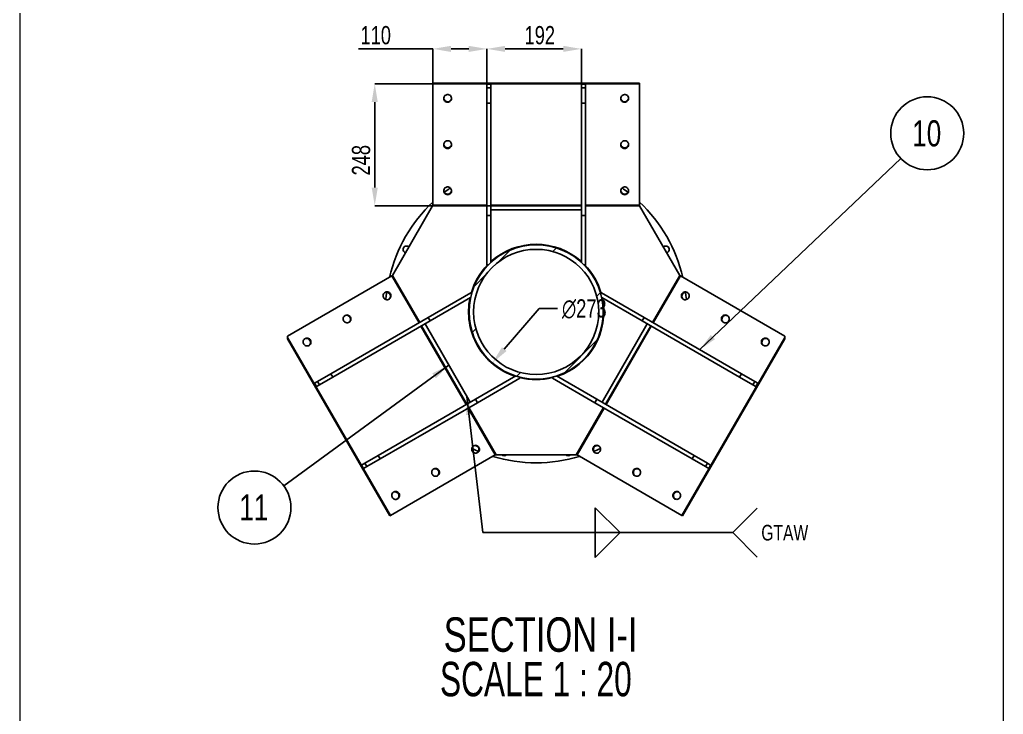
# Model space of a CAD drawing. Header units: millimetres. Extents: x 122 to 2816, y -707 to 556.
# Drawn here: x 1130.5 to 1230.5, y 164.5 to 235 of the extents above; entities that cross this region are included whole.
import ezdxf

# ---------------------------------------------------------------- set-up
doc = ezdxf.new("R2010")
doc.units = ezdxf.units.MM
doc.header["$PDSIZE"] = -1
doc.layers.add('FORMAT', color=7, linetype='Continuous')
doc.styles.add('SLDTEXTSTYLE10', font='TXT', dxfattribs={"width": 0.6875})
doc.styles.add('SLDTEXTSTYLE7', font='TXT', dxfattribs={"width": 0.75})
doc.dimstyles.new('SLDDIMSTYLE0', dxfattribs={"dimtxt": 2.5, "dimasz": 1.852083, "dimexe": 0, "dimexo": 0.625, "dimgap": 0, "dimtad": 1, "dimdec": 0, "dimrnd": 1e-09, "dimtxsty": 'Standard', "dimsah": 1, "dimcen": 2.5, "dimazin": 3, "dimtfac": 1.852083, "dimtdec": 0, "dimtmove": 0, "dimatfit": 3, "dimfrac": 2})
doc.dimstyles.new('SLDDIMSTYLE11', dxfattribs={"dimtxt": 1.852083, "dimasz": 1.852083, "dimexe": 0, "dimexo": 0.625, "dimgap": 0.463021, "dimtad": 1, "dimdec": 0, "dimlfac": 20, "dimrnd": 1e-09, "dimzin": 12, "dimtxsty": 'SLDTEXTSTYLE7', "dimsah": 1, "dimcen": 2.5, "dimazin": 3, "dimtfac": 1, "dimtdec": 0, "dimtmove": 0, "dimatfit": 3, "dimfrac": 2, "dimtzin": 12})
doc.dimstyles.new('SLDDIMSTYLE12', dxfattribs={"dimtxt": 1.852083, "dimasz": 1.852083, "dimexe": 0, "dimexo": 0.625, "dimgap": 0.463021, "dimtad": 1, "dimdec": 0, "dimlfac": 20, "dimrnd": 1e-09, "dimzin": 12, "dimtxsty": 'SLDTEXTSTYLE7', "dimsah": 1, "dimcen": 2.5, "dimazin": 3, "dimtfac": 1, "dimtdec": 0, "dimtmove": 0, "dimatfit": 0, "dimfrac": 2, "dimtzin": 12})
doc.dimstyles.new('SLDDIMSTYLE14', dxfattribs={"dimtxt": 1.852083, "dimasz": 1.852083, "dimexe": 0, "dimexo": 0.625, "dimgap": 0.463021, "dimtad": 1, "dimdec": 0, "dimlfac": 20, "dimrnd": 1e-09, "dimzin": 12, "dimtxsty": 'SLDTEXTSTYLE7', "dimsah": 1, "dimcen": 0, "dimazin": 3, "dimtfac": 1, "dimtdec": 0, "dimtmove": 0, "dimatfit": 3, "dimfrac": 2, "dimtzin": 12})

# ---------------------------------------------------------------- blocks, each defined once
blk = doc.blocks.new('*D1101')
at = {"layer": 'Defpoints', "color": 0}
for p in [(1187.42, 210.51), (1178.52, 200.16)]:
    blk.add_point(p, dxfattribs=at)
at = {"layer": 'FORMAT', "color": 0, "lineweight": -2}
for p, q in [((1183.28, 205.69), (1179.73, 201.56)), ((1185.13, 205.69), (1183.28, 205.69))]:
    blk.add_line(p, q, dxfattribs=at)
at = {"layer": 'FORMAT', "color": 0}
blk.add_solid([(1179.5, 201.76), (1179.96, 201.36), (1178.52, 200.16)], dxfattribs=at)
at = {"layer": 'FORMAT', "color": 0, "insert": (1185.6, 206.62), "char_height": 1.852, "attachment_point": 1, "style": 'SLDTEXTSTYLE7'}
blk.add_mtext('\\A1;∅273', dxfattribs=at)
blk = doc.blocks.new('*D1102')
at = {"layer": 'Defpoints', "color": 0}
for p in [(1172.47, 232.06), (1172.47, 228.51), (1177.97, 226.55)]:
    blk.add_point(p, dxfattribs=at)
at = {"layer": 'FORMAT', "color": 0, "lineweight": -2}
for p, q in [((1172.47, 232.06), (1164.92, 232.06)), ((1172.47, 228.57), (1172.47, 232.06)), ((1176.12, 232.06), (1174.32, 232.06)), ((1177.97, 226.61), (1177.97, 232.06))]:
    blk.add_line(p, q, dxfattribs=at)
at = {"layer": 'FORMAT', "color": 0}
for points in [[(1174.32, 232.37), (1174.32, 231.75), (1172.47, 232.06)], [(1176.12, 232.37), (1176.12, 231.75), (1177.97, 232.06)]]:
    blk.add_solid(points, dxfattribs=at)
at = {"layer": 'FORMAT', "color": 0, "insert": (1166.66, 234.38), "char_height": 1.852, "attachment_point": 2, "style": 'SLDTEXTSTYLE7'}
blk.add_mtext('\\A1;110', dxfattribs=at)
blk = doc.blocks.new('*D1103')
at = {"layer": 'Defpoints', "color": 0}
for p in [(1187.57, 232.06), (1177.97, 226.55), (1187.57, 226.55)]:
    blk.add_point(p, dxfattribs=at)
at = {"layer": 'FORMAT', "color": 0, "lineweight": -2}
for p, q in [((1177.97, 226.61), (1177.97, 232.06)), ((1179.82, 232.06), (1185.72, 232.06)), ((1187.57, 226.61), (1187.57, 232.06))]:
    blk.add_line(p, q, dxfattribs=at)
at = {"layer": 'FORMAT', "color": 0}
for points in [[(1179.82, 232.37), (1179.82, 231.75), (1177.97, 232.06)], [(1185.72, 232.37), (1185.72, 231.75), (1187.57, 232.06)]]:
    blk.add_solid(points, dxfattribs=at)
at = {"layer": 'FORMAT', "color": 0, "insert": (1183.34, 234.38), "char_height": 1.852, "attachment_point": 2, "style": 'SLDTEXTSTYLE7'}
blk.add_mtext('\\A1;192', dxfattribs=at)
blk = doc.blocks.new('*D1104')
at = {"layer": 'Defpoints', "color": 0}
for p in [(1166.56, 228.51), (1172.47, 228.51), (1178.37, 216.12)]:
    blk.add_point(p, dxfattribs=at)
at = {"layer": 'FORMAT', "color": 0, "lineweight": -2}
for p, q in [((1172.41, 228.51), (1166.56, 228.51)), ((1166.56, 217.97), (1166.56, 226.66)), ((1178.31, 216.12), (1166.56, 216.12))]:
    blk.add_line(p, q, dxfattribs=at)
at = {"layer": 'FORMAT', "color": 0}
for points in [[(1166.25, 226.66), (1166.87, 226.66), (1166.56, 228.51)], [(1166.25, 217.97), (1166.87, 217.97), (1166.56, 216.12)]]:
    blk.add_solid(points, dxfattribs=at)
at = {"layer": 'FORMAT', "color": 0, "insert": (1164.24, 220.75), "char_height": 1.852, "attachment_point": 2, "rotation": 90, "style": 'SLDTEXTSTYLE7'}
blk.add_mtext('\\A1;248', dxfattribs=at)
blk = doc.blocks.new('SW_NOTE_0_45')
at = {"layer": 'FORMAT', "color": 0, "char_height": 3.5, "attachment_point": 2}
for s, insert, style in [('SECTION I-I', (12.2, 4.51), 'SLDTEXTSTYLE7'), ('SCALE 1 : 20', (11.72, -0.01), 'SLDTEXTSTYLE10')]:
    blk.add_mtext(s, dxfattribs=dict(at, insert=insert, style=style))
blk = doc.blocks.new('SW_NOTE_0_46')
at = {"layer": 'FORMAT', "color": 0}
blk.add_circle((2.69, 2.56), 3.71, dxfattribs=at)
at = {"layer": 'FORMAT', "color": 0, "insert": (2.64, 3.88), "char_height": 2.646, "attachment_point": 2, "style": 'SLDTEXTSTYLE7'}
blk.add_mtext('10', dxfattribs=at)
blk = doc.blocks.new('SW_NOTE_0_47')
at = {"layer": 'FORMAT', "color": 0}
blk.add_circle((-2.99, -2.19), 3.71, dxfattribs=at)
at = {"layer": 'FORMAT', "color": 0, "insert": (-3.05, -0.86), "char_height": 2.646, "attachment_point": 2, "style": 'SLDTEXTSTYLE7'}
blk.add_mtext('11', dxfattribs=at)
blk = doc.blocks.new('SW_SYMBOL_AWLD_FILL')
at = {"layer": 'FORMAT', "color": 0}
for p, q in [((0, 0), (0, 1250)), ((0, 1250), (1250, 0)), ((1250, 0), (0, 0))]:
    blk.add_line(p, q, dxfattribs=at)
blk = doc.blocks.new('SW_WELDSYMBOL_2')
at = {"layer": 'FORMAT', "color": 0}
for p, q in [((27.88, 2.48), (25.4, 0)), ((25.4, 0), (0, 0)), ((27.88, -2.48), (25.4, 0))]:
    blk.add_line(p, q, dxfattribs=at)
at = {"layer": 'FORMAT', "color": 0, "xscale": 0.0020277832, "yscale": 0.0020277832, "zscale": 0.0020277832}
blk.add_blockref('SW_SYMBOL_AWLD_FILL', (11.42, 0), dxfattribs=at)
at = {"layer": 'FORMAT', "color": 0, "extrusion": (0, 0, -1), "xscale": 0.0020277832, "yscale": 0.0020277832, "zscale": 0.0020277832, "rotation": 180}
blk.add_blockref('SW_SYMBOL_AWLD_FILL', (-11.42, 0), dxfattribs=at)
at = {"layer": 'FORMAT', "color": 0, "insert": (28.31, 0.79), "char_height": 1.587, "attachment_point": 1, "style": 'SLDTEXTSTYLE7'}
blk.add_mtext('GTAW', dxfattribs=at)

msp = doc.modelspace()

# ---------------------------------------------------------------- hatches: boundary and pattern name
at = {"linetype": 'Continuous', "lineweight": 18}
h = msp.add_hatch(dxfattribs=at)
h.set_pattern_fill('ANSI32', style=0)
h.set_pattern_definition([(45, (1015.465, 87.149), (-6.7352, 6.7352), []), (45, (1019.955, 87.149), (-6.7352, 6.7352), [])])
edge = h.paths.add_edge_path(flags=0)
edge.add_arc((1182.971439, 205.333412), 6.825, 0, 360)
edge = h.paths.add_edge_path(flags=0)
edge.add_arc((1182.971439, 205.333412), 6.3615, 0, 360)

# ---------------------------------------------------------------- linework, layer by layer
at = {"color": 7, "linetype": 'Continuous', "lineweight": 18}
for p, q in [((1130.464597, 374.149019), (1130.464597, 97.149019)), ((1230.464597, 369.148019), (1230.464597, 97.149019))]:
    msp.add_line(p, q, dxfattribs=at)
at = {"color": 7, "linetype": 'Continuous', "lineweight": 25}
for p, q in [((1172.471439, 228.572779), (1193.471439, 228.572779)), ((1172.471439, 228.572779), (1172.471439, 228.511584)), ((1172.471439, 228.511584), (1193.471439, 228.511584)), ((1172.471439, 216.19675), (1172.471439, 228.511584)), ((1178.371439, 228.473112), (1177.971439, 228.473112)), ((1177.971439, 228.473112), (1177.971439, 228.105928)), ((1178.371439, 228.105928), (1177.971439, 228.105928)), ((1177.971439, 228.105928), (1177.971439, 226.551109)), ((1178.371439, 228.473112), (1178.371439, 228.105928)), ((1178.371439, 228.105928), (1178.371439, 226.551109)), ((1187.971439, 228.473112), (1187.571439, 228.473112)), ((1187.571439, 228.473112), (1187.571439, 228.105928)), ((1187.971439, 228.105928), (1187.571439, 228.105928)), ((1187.571439, 228.105928), (1187.571439, 226.551109)), ((1187.971439, 228.473112), (1187.971439, 228.105928)), ((1187.971439, 228.105928), (1187.971439, 226.551109)), ((1193.471439, 228.572779), (1193.471439, 228.511584)), ((1193.471439, 216.19675), (1193.471439, 228.511584)), ((1178.371439, 226.551109), (1177.971439, 226.551109)), ((1177.971439, 226.551109), (1177.971439, 215.120257)), ((1178.371439, 226.551109), (1178.371439, 215.120257)), ((1187.971439, 226.551109), (1187.571439, 226.551109)), ((1187.571439, 226.551109), (1187.571439, 215.120257)), ((1187.971439, 226.551109), (1187.971439, 215.120257)), ((1172.449226, 216.120257), (1168.368651, 209.052493)), ((1178.371439, 216.120257), (1187.571439, 216.120257)), ((1197.574226, 209.052493), (1193.493651, 216.120257)), ((1178.371439, 215.120257), (1177.971439, 215.120257)), ((1177.971439, 215.120257), (1177.971439, 210.120257)), ((1178.371439, 215.720257), (1187.571439, 215.720257)), ((1178.371439, 215.120257), (1178.371439, 210.375299)), ((1187.971439, 215.120257), (1187.571439, 215.120257)), ((1187.571439, 215.120257), (1187.571439, 210.375299)), ((1187.971439, 215.120257), (1187.971439, 210.120257)), ((1184.197666, 212.054051), (1184.207334, 212.096413)), ((1184.197666, 212.054051), (1184.782622, 211.920539)), ((1179.362188, 211.184817), (1179.385734, 211.144035)), ((1179.732144, 211.344035), (1179.385734, 211.144035)), ((1179.708599, 211.384817), (1179.732144, 211.344035)), ((1184.782622, 211.920539), (1184.792291, 211.962901)), ((1186.234279, 211.384817), (1186.210734, 211.344035)), ((1186.557144, 211.144035), (1186.210734, 211.344035)), ((1186.580689, 211.184817), (1186.557144, 211.144035)), ((1178.106591, 210.120257), (1177.971439, 210.120257)), ((1178.481571, 210.482365), (1178.45448, 210.516337)), ((1178.481571, 210.482365), (1178.95067, 210.856459)), ((1178.95067, 210.856459), (1178.923579, 210.890431)), ((1187.971439, 210.120257), (1187.836286, 210.120257)), ((1168.313512, 208.99501), (1157.706439, 202.871013)), ((1188.990386, 208.564959), (1189.029534, 208.583812)), ((1188.990386, 208.564959), (1189.250716, 208.024378)), ((1189.250716, 208.024378), (1189.289865, 208.043231)), ((1197.629365, 208.99501), (1208.236439, 202.871013)), ((1171.995783, 204.770117), (1176.32591, 207.270117)), ((1176.32591, 207.270117), (1176.393486, 207.153072)), ((1189.549392, 207.153072), (1189.616968, 207.270117)), ((1193.947095, 204.770117), (1189.616968, 207.270117)), ((1172.195783, 204.423707), (1176.305036, 206.796185)), ((1193.747095, 204.423707), (1189.637841, 206.796185)), ((1176.099348, 205.533412), (1176.146439, 205.533412)), ((1176.099348, 205.133412), (1176.146439, 205.133412)), ((1176.146439, 205.633412), (1176.102987, 205.633412)), ((1176.146439, 205.033412), (1176.102987, 205.033412)), ((1176.146439, 205.533412), (1176.146439, 205.633412)), ((1176.146439, 205.533412), (1176.146439, 205.133412)), ((1176.146439, 205.033412), (1176.146439, 205.133412)), ((1189.796439, 205.133412), (1189.796439, 205.533412)), ((1189.843529, 205.533412), (1189.796439, 205.533412)), ((1189.843529, 205.133412), (1189.796439, 205.133412)), ((1162.096374, 199.054691), (1171.995783, 204.770117)), ((1162.296374, 198.708281), (1172.195783, 204.423707)), ((1176.276167, 196.156273), (1171.676167, 204.123707)), ((1171.995783, 204.770117), (1172.195783, 204.423707)), ((1194.26671, 204.123707), (1189.66671, 196.156273)), ((1193.747095, 204.423707), (1193.947095, 204.770117)), ((1203.646503, 198.708281), (1193.747095, 204.423707)), ((1203.846503, 199.054691), (1193.947095, 204.770117)), ((1175.929757, 195.956273), (1171.329757, 203.923707)), ((1194.61312, 203.923707), (1190.01312, 195.956273)), ((1157.706439, 202.737331), (1157.706439, 202.871013)), ((1168.148553, 184.651059), (1157.706439, 202.737331)), ((1157.706439, 202.614942), (1157.706439, 202.737331)), ((1168.095557, 184.620462), (1157.706439, 202.614942)), ((1189.250716, 202.642446), (1188.990386, 202.101865)), ((1188.990386, 202.101865), (1189.029534, 202.083012)), ((1189.250716, 202.642446), (1189.289865, 202.623593)), ((1208.236439, 202.737331), (1197.794325, 184.651059)), ((1208.236439, 202.614942), (1197.847321, 184.620462)), ((1208.236439, 202.871013), (1208.236439, 202.737331)), ((1208.236439, 202.737331), (1208.236439, 202.614942)), ((1178.481571, 200.184459), (1178.45448, 200.150487)), ((1178.95067, 199.810365), (1178.481571, 200.184459)), ((1160.749862, 198.277281), (1162.096374, 199.054691)), ((1162.096374, 199.054691), (1162.296374, 198.708281)), ((1178.95067, 199.810365), (1178.923579, 199.776394)), ((1179.362188, 199.482007), (1179.385734, 199.522789)), ((1179.385734, 199.522789), (1179.732144, 199.322789)), ((1179.708599, 199.282007), (1179.732144, 199.322789)), ((1186.210734, 199.322789), (1186.557144, 199.522789)), ((1186.234279, 199.282007), (1186.210734, 199.322789)), ((1186.580689, 199.482007), (1186.557144, 199.522789)), ((1203.646503, 198.708281), (1203.846503, 199.054691)), ((1205.193016, 198.277281), (1203.846503, 199.054691)), ((1160.431871, 198.093689), (1160.749862, 198.277281)), ((1160.431871, 198.093689), (1160.631871, 197.747279)), ((1160.749862, 198.277281), (1160.949862, 197.930871)), ((1160.949862, 197.930871), (1162.296374, 198.708281)), ((1176.795783, 196.456273), (1180.905036, 198.828752)), ((1176.995783, 196.109863), (1181.32591, 198.609863)), ((1181.258333, 198.726908), (1181.32591, 198.609863)), ((1184.682543, 198.723443), (1184.197666, 198.612773)), ((1184.197666, 198.612773), (1184.207334, 198.570411)), ((1184.616968, 198.609863), (1184.684544, 198.726908)), ((1188.947095, 196.109863), (1184.616968, 198.609863)), ((1189.147095, 196.456273), (1185.037841, 198.828752)), ((1204.993016, 197.930871), (1203.646503, 198.708281)), ((1204.993016, 197.930871), (1205.193016, 198.277281)), ((1205.511006, 198.093689), (1205.193016, 198.277281)), ((1205.311006, 197.747279), (1205.511006, 198.093689)), ((1160.631871, 197.747279), (1160.949862, 197.930871)), ((1205.311006, 197.747279), (1204.993016, 197.930871)), ((1166.896374, 190.740847), (1176.795783, 196.456273)), ((1167.096374, 190.394437), (1176.995783, 196.109863)), ((1176.795783, 196.456273), (1176.995783, 196.109863)), ((1188.947095, 196.109863), (1189.147095, 196.456273)), ((1198.846503, 190.394437), (1188.947095, 196.109863)), ((1199.046503, 190.740847), (1189.147095, 196.456273)), ((1165.549862, 189.963438), (1166.896374, 190.740847)), ((1165.749862, 189.617027), (1167.096374, 190.394437)), ((1166.896374, 190.740847), (1167.096374, 190.394437)), ((1178.813512, 190.808477), (1168.148553, 184.651059)), ((1178.890863, 190.827487), (1187.052014, 190.827487)), ((1187.129365, 190.808477), (1197.794325, 184.651059)), ((1198.846503, 190.394437), (1199.046503, 190.740847)), ((1200.193016, 189.617027), (1198.846503, 190.394437)), ((1200.393016, 189.963438), (1199.046503, 190.740847)), ((1165.231871, 189.779846), (1165.549862, 189.963438)), ((1165.231871, 189.779846), (1165.431871, 189.433435)), ((1165.431871, 189.433435), (1165.749862, 189.617027)), ((1165.549862, 189.963438), (1165.749862, 189.617027)), ((1200.193016, 189.617027), (1200.393016, 189.963438)), ((1200.511006, 189.433435), (1200.193016, 189.617027)), ((1200.711006, 189.779846), (1200.393016, 189.963438)), ((1200.511006, 189.433435), (1200.711006, 189.779846)), ((1168.095557, 184.620462), (1168.148553, 184.651059)), ((1197.847321, 184.620462), (1197.794325, 184.651059))]:
    msp.add_line(p, q, dxfattribs=at)
at = {"color": 8, "linetype": 'Continuous', "lineweight": 25}
for p, q in [((1177.971439, 216.120257), (1172.449226, 216.120257)), ((1172.471439, 216.19675), (1177.971439, 216.19675)), ((1178.371439, 216.19675), (1187.571439, 216.19675)), ((1187.971439, 216.19675), (1193.471439, 216.19675)), ((1193.493651, 216.120257), (1187.971439, 216.120257)), ((1168.368651, 209.052493), (1171.129757, 204.270117)), ((1194.81312, 204.270117), (1197.574226, 209.052493)), ((1171.063512, 204.23187), (1168.313512, 208.99501)), ((1197.629365, 208.99501), (1194.879365, 204.23187)), ((1175.863512, 195.918026), (1171.263512, 203.88546)), ((1194.679365, 203.88546), (1190.079365, 195.918026)), ((1178.813512, 190.808477), (1176.063512, 195.571616)), ((1176.129757, 195.609863), (1178.890863, 190.827487)), ((1187.052014, 190.827487), (1189.81312, 195.609863)), ((1189.879365, 195.571616), (1187.129365, 190.808477))]:
    msp.add_line(p, q, dxfattribs=at)
at = {"color": 7, "linetype": 'Continuous', "lineweight": 25, "flags": 128}
for points in [[(1173.773212, 227.37258), (1173.70316, 227.322442), (1173.645652, 227.258594), (1173.603377, 227.184022), (1173.578313, 227.102212), (1173.571631, 227.016991), (1173.583643, 226.932342), (1173.613788, 226.852224), (1173.660657, 226.780383), (1173.722057, 226.720179), (1173.795118, 226.674426), (1173.876424, 226.645264), (1173.962173, 226.634057), (1174.048354, 226.641327), (1174.130939, 226.666736), (1174.206067, 226.709096), (1174.270223, 226.766425), (1174.320408, 226.836043), (1174.354276, 226.914695), (1174.370243, 226.998703), (1174.367562, 227.084139), (1174.346359, 227.167008), (1174.307625, 227.243436), (1174.253172, 227.309847), (1174.185545, 227.363138), (1174.107906, 227.400817), (1174.023886, 227.42112), (1173.937414, 227.423101), (1173.852533, 227.406664), (1173.773212, 227.37258)], [(1191.773212, 227.37258), (1191.70316, 227.322442), (1191.645652, 227.258594), (1191.603377, 227.184022), (1191.578313, 227.102212), (1191.571631, 227.016991), (1191.583643, 226.932342), (1191.613788, 226.852224), (1191.660657, 226.780383), (1191.722057, 226.720179), (1191.795118, 226.674426), (1191.876424, 226.645264), (1191.962173, 226.634057), (1192.048354, 226.641327), (1192.130939, 226.666736), (1192.206067, 226.709096), (1192.270223, 226.766425), (1192.320408, 226.836043), (1192.354276, 226.914695), (1192.370243, 226.998703), (1192.367562, 227.084139), (1192.346359, 227.167008), (1192.307625, 227.243436), (1192.253172, 227.309847), (1192.185545, 227.363138), (1192.107906, 227.400817), (1192.023886, 227.42112), (1191.937414, 227.423101), (1191.852533, 227.406664), (1191.773212, 227.37258)], [(1173.773212, 222.678495), (1173.70316, 222.628357), (1173.645652, 222.564509), (1173.603377, 222.489937), (1173.578313, 222.408127), (1173.571631, 222.322906), (1173.583643, 222.238257), (1173.613788, 222.158139), (1173.660657, 222.086299), (1173.722057, 222.026094), (1173.795118, 221.980342), (1173.876424, 221.951179), (1173.962173, 221.939972), (1174.048354, 221.947242), (1174.130939, 221.972652), (1174.206067, 222.015011), (1174.270223, 222.07234), (1174.320408, 222.141959), (1174.354276, 222.220611), (1174.370243, 222.304619), (1174.367562, 222.390054), (1174.346359, 222.472924), (1174.307625, 222.549351), (1174.253172, 222.615762), (1174.185545, 222.669053), (1174.107906, 222.706732), (1174.023886, 222.727036), (1173.937414, 222.729016), (1173.852533, 222.712579), (1173.773212, 222.678495)], [(1191.773212, 222.678495), (1191.70316, 222.628357), (1191.645652, 222.564509), (1191.603377, 222.489937), (1191.578313, 222.408127), (1191.571631, 222.322906), (1191.583643, 222.238257), (1191.613788, 222.158139), (1191.660657, 222.086299), (1191.722057, 222.026094), (1191.795118, 221.980342), (1191.876424, 221.951179), (1191.962173, 221.939972), (1192.048354, 221.947242), (1192.130939, 221.972652), (1192.206067, 222.015011), (1192.270223, 222.07234), (1192.320408, 222.141959), (1192.354276, 222.220611), (1192.370243, 222.304619), (1192.367562, 222.390054), (1192.346359, 222.472924), (1192.307625, 222.549351), (1192.253172, 222.615762), (1192.185545, 222.669053), (1192.107906, 222.706732), (1192.023886, 222.727036), (1191.937414, 222.729016), (1191.852533, 222.712579), (1191.773212, 222.678495)], [(1173.773212, 217.984411), (1173.70316, 217.934272), (1173.645652, 217.870424), (1173.603377, 217.795852), (1173.578313, 217.714043), (1173.571631, 217.628821), (1173.583643, 217.544172), (1173.613788, 217.464054), (1173.660657, 217.392214), (1173.722057, 217.33201), (1173.795118, 217.286257), (1173.876424, 217.257095), (1173.962173, 217.245887), (1174.048354, 217.253158), (1174.130939, 217.278567), (1174.206067, 217.320926), (1174.270223, 217.378256), (1174.320408, 217.447874), (1174.354276, 217.526526), (1174.370243, 217.610534), (1174.367562, 217.69597), (1174.346359, 217.778839), (1174.307625, 217.855266), (1174.253172, 217.921678), (1174.185545, 217.974969), (1174.107906, 218.012647), (1174.023886, 218.032951), (1173.937414, 218.034931), (1173.852533, 218.018495), (1173.773212, 217.984411)], [(1191.773212, 217.984411), (1191.70316, 217.934272), (1191.645652, 217.870424), (1191.603377, 217.795852), (1191.578313, 217.714043), (1191.571631, 217.628821), (1191.583643, 217.544172), (1191.613788, 217.464054), (1191.660657, 217.392214), (1191.722057, 217.33201), (1191.795118, 217.286257), (1191.876424, 217.257095), (1191.962173, 217.245887), (1192.048354, 217.253158), (1192.130939, 217.278567), (1192.206067, 217.320926), (1192.270223, 217.378256), (1192.320408, 217.447874), (1192.354276, 217.526526), (1192.370243, 217.610534), (1192.367562, 217.69597), (1192.346359, 217.778839), (1192.307625, 217.855266), (1192.253172, 217.921678), (1192.185545, 217.974969), (1192.107906, 218.012647), (1192.023886, 218.032951), (1191.937414, 218.034931), (1191.852533, 218.018495), (1191.773212, 217.984411)], [(1167.614466, 206.630472), (1167.692913, 206.594874), (1167.776961, 206.576995), (1167.86268, 206.57767), (1167.946061, 206.596869), (1168.023206, 206.633693), (1168.090508, 206.68642), (1168.144819, 206.752585), (1168.183601, 206.829095), (1168.205039, 206.912371), (1168.208132, 206.998521), (1168.192734, 207.083514), (1168.159566, 207.163379), (1168.110178, 207.234379), (1168.046881, 207.293195), (1167.972633, 207.337077), (1167.890906, 207.363974), (1167.805522, 207.372627), (1167.720474, 207.362631), (1167.639737, 207.334455), (1167.567088, 207.289415), (1167.505923, 207.229618), (1167.459102, 207.15786), (1167.428814, 207.077496), (1167.416477, 206.992284), (1167.422665, 206.906208), (1167.447092, 206.823293), (1167.488613, 206.747416), (1167.545288, 206.682124), (1167.614466, 206.630472)], [(1167.698302, 206.593143), (1167.739702, 207.021557), (1167.778555, 207.341375)], [(1198.526638, 206.973811), (1198.518243, 207.059547), (1198.491703, 207.141274), (1198.448259, 207.215171), (1198.389942, 207.277782), (1198.319479, 207.32618), (1198.240165, 207.358101), (1198.155708, 207.372054), (1198.070058, 207.367385), (1197.98722, 207.344313), (1197.911066, 207.303916), (1197.845158, 207.248085), (1197.792578, 207.179428), (1197.755783, 207.101157), (1197.736496, 207.016932), (1197.735616, 206.93069), (1197.753187, 206.846464), (1197.788385, 206.768193), (1197.839566, 206.699537), (1197.904336, 206.643705), (1197.979666, 206.603309), (1198.062034, 206.580237), (1198.147589, 206.575568), (1198.23233, 206.58952), (1198.312295, 206.621441), (1198.383744, 206.669839), (1198.443338, 206.73245), (1198.488289, 206.806347), (1198.516495, 206.888074), (1198.526638, 206.973811)], [(1198.164322, 207.341375), (1198.203175, 207.021557), (1198.244575, 206.593143)], [(1163.549269, 204.28343), (1163.627716, 204.247832), (1163.711764, 204.229953), (1163.797483, 204.230628), (1163.880864, 204.249826), (1163.958009, 204.28665), (1164.025311, 204.339377), (1164.079623, 204.405543), (1164.118404, 204.482053), (1164.139842, 204.565329), (1164.142935, 204.651478), (1164.127537, 204.736472), (1164.094369, 204.816336), (1164.044982, 204.887336), (1163.981684, 204.946153), (1163.907436, 204.990035), (1163.825709, 205.016931), (1163.740326, 205.025584), (1163.655277, 205.015589), (1163.57454, 204.987412), (1163.501891, 204.942373), (1163.440726, 204.882576), (1163.393905, 204.810818), (1163.363618, 204.730454), (1163.35128, 204.645241), (1163.357469, 204.559165), (1163.381895, 204.47625), (1163.423416, 204.400373), (1163.480091, 204.335082), (1163.549269, 204.28343)], [(1202.591835, 204.626768), (1202.58344, 204.712505), (1202.5569, 204.794232), (1202.513456, 204.868129), (1202.455139, 204.93074), (1202.384676, 204.979138), (1202.305362, 205.011059), (1202.220905, 205.025011), (1202.135255, 205.020342), (1202.052416, 204.99727), (1201.976263, 204.956874), (1201.910355, 204.901042), (1201.857774, 204.832386), (1201.82098, 204.754115), (1201.801692, 204.669889), (1201.800813, 204.583647), (1201.818384, 204.499422), (1201.853582, 204.421151), (1201.904763, 204.352494), (1201.969532, 204.296663), (1202.044862, 204.256266), (1202.127231, 204.233194), (1202.212785, 204.228525), (1202.297527, 204.242478), (1202.377491, 204.274399), (1202.448941, 204.322797), (1202.508535, 204.385408), (1202.553485, 204.459305), (1202.581692, 204.541032), (1202.591835, 204.626768)], [(1159.484072, 201.936388), (1159.56252, 201.90079), (1159.646568, 201.88291), (1159.732286, 201.883586), (1159.815668, 201.902784), (1159.892813, 201.939608), (1159.960115, 201.992335), (1160.014426, 202.0585), (1160.053207, 202.13501), (1160.074646, 202.218287), (1160.077738, 202.304436), (1160.062341, 202.38943), (1160.029172, 202.469294), (1159.979785, 202.540294), (1159.916487, 202.59911), (1159.842239, 202.642993), (1159.760513, 202.669889), (1159.675129, 202.678542), (1159.59008, 202.668546), (1159.509344, 202.64037), (1159.436694, 202.59533), (1159.375529, 202.535534), (1159.328708, 202.463775), (1159.298421, 202.383411), (1159.286083, 202.298199), (1159.292272, 202.212123), (1159.316698, 202.129208), (1159.358219, 202.053331), (1159.414894, 201.98804), (1159.484072, 201.936388)], [(1206.657031, 202.279726), (1206.648636, 202.365462), (1206.622096, 202.447189), (1206.578652, 202.521086), (1206.520335, 202.583697), (1206.449872, 202.632095), (1206.370558, 202.664017), (1206.286102, 202.677969), (1206.200452, 202.6733), (1206.117613, 202.650228), (1206.041459, 202.609831), (1205.975551, 202.554), (1205.922971, 202.485343), (1205.886177, 202.407072), (1205.866889, 202.322847), (1205.86601, 202.236605), (1205.88358, 202.152379), (1205.918779, 202.074109), (1205.969959, 202.005452), (1206.034729, 201.94962), (1206.110059, 201.909224), (1206.192427, 201.886152), (1206.277982, 201.881483), (1206.362723, 201.895435), (1206.442688, 201.927356), (1206.514138, 201.975754), (1206.573731, 202.038365), (1206.618682, 202.112262), (1206.646888, 202.19399), (1206.657031, 202.279726)], [(1176.614466, 191.042015), (1176.692913, 191.006417), (1176.776961, 190.988538), (1176.86268, 190.989213), (1176.946061, 191.008412), (1177.023206, 191.045235), (1177.090508, 191.097963), (1177.144819, 191.164128), (1177.183601, 191.240638), (1177.205039, 191.323914), (1177.208132, 191.410063), (1177.192734, 191.495057), (1177.159566, 191.574921), (1177.110178, 191.645922), (1177.046881, 191.704738), (1176.972633, 191.74862), (1176.890906, 191.775517), (1176.805522, 191.784169), (1176.720474, 191.774174), (1176.639737, 191.745998), (1176.567088, 191.700958), (1176.505923, 191.641161), (1176.459102, 191.569403), (1176.428814, 191.489039), (1176.416477, 191.403826), (1176.422665, 191.31775), (1176.447092, 191.234835), (1176.488613, 191.158958), (1176.545288, 191.093667), (1176.614466, 191.042015)], [(1177.113943, 191.172008), (1176.659052, 191.368835), (1176.425829, 191.476622)], [(1189.526638, 191.385353), (1189.518243, 191.47109), (1189.491703, 191.552817), (1189.448259, 191.626714), (1189.389942, 191.689325), (1189.319479, 191.737723), (1189.240165, 191.769644), (1189.155708, 191.783597), (1189.070058, 191.778928), (1188.98722, 191.755855), (1188.911066, 191.715459), (1188.845158, 191.659627), (1188.792578, 191.590971), (1188.755783, 191.5127), (1188.736496, 191.428474), (1188.735616, 191.342233), (1188.753187, 191.258007), (1188.788385, 191.179736), (1188.839566, 191.11108), (1188.904336, 191.055248), (1188.979666, 191.014851), (1189.062034, 190.991779), (1189.147589, 190.98711), (1189.23233, 191.001063), (1189.312295, 191.032984), (1189.383744, 191.081382), (1189.443338, 191.143993), (1189.488289, 191.21789), (1189.516495, 191.299617), (1189.526638, 191.385353)], [(1189.517048, 191.476622), (1189.283825, 191.368835), (1188.828934, 191.172008)], [(1172.549269, 188.694973), (1172.627716, 188.659375), (1172.711764, 188.641495), (1172.797483, 188.642171), (1172.880864, 188.661369), (1172.958009, 188.698193), (1173.025311, 188.75092), (1173.079623, 188.817086), (1173.118404, 188.893595), (1173.139842, 188.976872), (1173.142935, 189.063021), (1173.127537, 189.148015), (1173.094369, 189.227879), (1173.044982, 189.298879), (1172.981684, 189.357696), (1172.907436, 189.401578), (1172.825709, 189.428474), (1172.740326, 189.437127), (1172.655277, 189.427131), (1172.57454, 189.398955), (1172.501891, 189.353916), (1172.440726, 189.294119), (1172.393905, 189.22236), (1172.363618, 189.141996), (1172.35128, 189.056784), (1172.357469, 188.970708), (1172.381895, 188.887793), (1172.423416, 188.811916), (1172.480091, 188.746625), (1172.549269, 188.694973)], [(1193.591835, 189.038311), (1193.58344, 189.124047), (1193.5569, 189.205775), (1193.513456, 189.279671), (1193.455139, 189.342283), (1193.384676, 189.39068), (1193.305362, 189.422602), (1193.220905, 189.436554), (1193.135255, 189.431885), (1193.052416, 189.408813), (1192.976263, 189.368417), (1192.910355, 189.312585), (1192.857774, 189.243928), (1192.82098, 189.165657), (1192.801692, 189.081432), (1192.800813, 188.99519), (1192.818384, 188.910965), (1192.853582, 188.832694), (1192.904763, 188.764037), (1192.969532, 188.708205), (1193.044862, 188.667809), (1193.127231, 188.644737), (1193.212785, 188.640068), (1193.297527, 188.65402), (1193.377491, 188.685942), (1193.448941, 188.734339), (1193.508535, 188.796951), (1193.553485, 188.870847), (1193.581692, 188.952575), (1193.591835, 189.038311)], [(1168.484072, 186.34793), (1168.56252, 186.312332), (1168.646568, 186.294453), (1168.732286, 186.295128), (1168.815668, 186.314327), (1168.892813, 186.35115), (1168.960115, 186.403878), (1169.014426, 186.470043), (1169.053207, 186.546553), (1169.074646, 186.629829), (1169.077738, 186.715979), (1169.062341, 186.800972), (1169.029172, 186.880837), (1168.979785, 186.951837), (1168.916487, 187.010653), (1168.842239, 187.054535), (1168.760513, 187.081432), (1168.675129, 187.090084), (1168.59008, 187.080089), (1168.509344, 187.051913), (1168.436694, 187.006873), (1168.375529, 186.947076), (1168.328708, 186.875318), (1168.298421, 186.794954), (1168.286083, 186.709742), (1168.292272, 186.623665), (1168.316698, 186.54075), (1168.358219, 186.464873), (1168.414894, 186.399582), (1168.484072, 186.34793)], [(1197.657031, 186.691269), (1197.648636, 186.777005), (1197.622096, 186.858732), (1197.578652, 186.932629), (1197.520335, 186.99524), (1197.449872, 187.043638), (1197.370558, 187.075559), (1197.286102, 187.089512), (1197.200452, 187.084843), (1197.117613, 187.061771), (1197.041459, 187.021374), (1196.975551, 186.965542), (1196.922971, 186.896886), (1196.886177, 186.818615), (1196.866889, 186.73439), (1196.86601, 186.648148), (1196.88358, 186.563922), (1196.918779, 186.485651), (1196.969959, 186.416995), (1197.034729, 186.361163), (1197.110059, 186.320767), (1197.192427, 186.297695), (1197.277982, 186.293025), (1197.362723, 186.306978), (1197.442688, 186.338899), (1197.514138, 186.387297), (1197.573731, 186.449908), (1197.618682, 186.523805), (1197.646888, 186.605532), (1197.657031, 186.691269)]]:
    msp.add_lwpolyline(points, dxfattribs=at)
at = {"color": 7, "linetype": 'Continuous', "lineweight": 25}
for radius in [6.825, 6.3615]:
    msp.add_circle((1182.971439, 205.333412), radius, dxfattribs=at)
for centre, radius, start, end in [((1173.971439, 227.094425), 0.400297, 184.9565904, 355.04340933), ((1191.971439, 227.094425), 0.400297, 184.95659208, 355.04340792), ((1173.971439, 222.40034), 0.400297, 184.9565904, 355.04340933), ((1191.971439, 222.40034), 0.400297, 184.95659349, 355.04340624), ((1173.971439, 217.706255), 0.400297, 184.95659124, 355.04340862), ((1182.971439, 205.333412), 15.325, 124.71509357, 127.5288438), ((1191.971439, 217.706255), 0.400297, 184.95659208, 355.04340792), ((1182.971439, 205.333412), 15.325, 52.4711562, 55.28490643), ((1182.971439, 205.333412), 15.325, 133.24779631, 166.75220369), ((1182.971439, 205.333412), 15.325, 13.24779631, 46.75220369), ((1169.794769, 211.678962), 0.35, 90, 252.90713419), ((1169.794769, 211.678962), 0.35, 47.09286581, 90), ((1182.971439, 205.333412), 6.875, 48.00306055, 131.99693945), ((1196.148108, 211.678962), 0.35, 90, 132.90713419), ((1196.148108, 211.678962), 0.35, 287.09286581, 90), ((1182.971439, 205.333412), 6.875, 135.87162837, 164.12837163), ((1182.971439, 205.333412), 6.875, 15.87162837, 44.12837163), ((1167.756377, 206.944138), 0.397712, 29.64556978, 115.2389579), ((1167.757905, 206.940082), 0.398412, 304.85423949, 30.26123284), ((1198.186556, 206.940994), 0.400067, 120.25965891, 235.03425316), ((1198.186774, 206.947117), 0.394901, 64.61261207, 120.73476036), ((1182.971439, 205.333412), 6.875, 168.00306055, 210), ((1182.971439, 205.333412), 6.875, 288.00306055, 11.99693945), ((1163.69118, 204.597095), 0.397712, 29.64556978, 115.2389579), ((1163.692709, 204.593039), 0.398412, 304.85423949, 30.26123284), ((1202.251753, 204.593951), 0.400067, 120.25965891, 235.03425316), ((1202.251971, 204.600075), 0.394901, 64.61261207, 120.73476036), ((1159.625983, 202.250053), 0.397712, 29.64556978, 115.2389579), ((1159.627512, 202.245997), 0.398412, 304.85423948, 30.26123284), ((1206.316949, 202.246909), 0.400067, 120.25965891, 235.03425317), ((1206.317168, 202.253033), 0.394901, 64.61261207, 120.73476036), ((1182.971439, 205.333412), 6.875, 210, 251.99693945), ((1182.971439, 205.333412), 6.875, 255.87162837, 284.12837163), ((1176.756377, 191.35568), 0.397712, 29.64556977, 115.23896026), ((1176.757905, 191.351625), 0.398412, 304.85423688, 30.26123284), ((1189.186556, 191.352537), 0.400067, 120.25965889, 235.03425577), ((1189.186774, 191.35866), 0.394901, 64.6126097, 120.73476037), ((1182.971439, 205.333412), 15.325, 253.24779631, 286.75220369), ((1179.71707, 191.075091), 0.35, 225.02719135, 314.97280865), ((1186.225807, 191.075091), 0.35, 225.02719135, 314.97280865), ((1172.69118, 189.008638), 0.397712, 29.64556979, 115.23895464), ((1172.692709, 189.004582), 0.398412, 304.85424303, 30.26123282), ((1193.251753, 189.005494), 0.400067, 120.25965889, 235.03425669), ((1193.251971, 189.011618), 0.394901, 64.6126088, 120.73476037), ((1168.625983, 186.661596), 0.397712, 29.64556974, 115.23896646), ((1197.316949, 186.658452), 0.400067, 120.25965891, 235.03425317), ((1197.317168, 186.664575), 0.394901, 64.61261206, 120.73476036), ((1168.627512, 186.65754), 0.398412, 304.85423027, 30.26123287)]:
    msp.add_arc(centre, radius, start, end, dxfattribs=at)
for centre, major_axis, ratio, start_param, end_param in [((1170.584498, 216.120257), (1.88513, 0.176502), 0.468149635, 6.08579209, 6.239381064), ((1170.584498, 216.120257), (1.886818, 0.082108), 0.261398876, 6.118221583, 6.271810557), ((1195.358379, 216.120257), (1.88513, -0.176502), 0.468149635, 3.185396897, 3.338985871), ((1195.358379, 216.120257), (1.886818, -0.082108), 0.261398876, 3.152967403, 3.306556378), ((1167.436287, 210.667395), (-0.789709, 1.720822), 0.468149635, 3.185396897, 3.338985871), ((1167.436287, 210.667395), (-0.872301, 1.675087), 0.261398876, 3.152967403, 3.306556378), ((1198.50659, 210.667395), (0.872301, 1.675087), 0.261398876, 2.97662893, 3.130217904), ((1198.50659, 210.667395), (0.789709, 1.720822), 0.468149635, 2.944199436, 3.09778841), ((1179.823227, 189.212585), (-1.095421, 1.544319), 0.468149635, 6.08579209, 6.239381064), ((1179.823227, 189.212585), (-1.014517, 1.592978), 0.261398876, 6.118221583, 6.271810557), ((1186.11965, 189.212585), (1.014517, 1.592978), 0.261398876, 0.01137475, 0.164963724), ((1186.11965, 189.212585), (1.095421, 1.544319), 0.468149635, 0.043804243, 0.197393218)]:
    msp.add_ellipse(centre, major_axis=major_axis, ratio=ratio, start_param=start_param, end_param=end_param, dxfattribs=at)

# ---------------------------------------------------------------- block references
at = {"layer": 'FORMAT'}
for name, p in [('SW_NOTE_0_46', (1220.038237, 220.92124)), ('SW_NOTE_0_47', (1157.319829, 187.654328)), ('SW_WELDSYMBOL_2', (1177.549265, 182.913187)), ('SW_NOTE_0_45', (1171.220982, 169.796634))]:
    msp.add_blockref(name, p, dxfattribs=at)

# ---------------------------------------------------------------- dimensions: what is measured, and where the dimension line sits
for base, p2, dimstyle, picture, middle in [((1172.471439, 232.061315), (1172.471439, 228.511584), 'SLDDIMSTYLE11', '*D1102', (1166.65846, 232.061315)), ((1187.571439, 232.061315), (1187.571439, 226.551109), 'SLDDIMSTYLE12', '*D1103', (1183.337293, 232.061315))]:
    dim = msp.add_linear_dim(base=base, p1=(1177.971439, 226.551109), p2=p2, dimstyle=dimstyle, dxfattribs=at)
    dim.commit()
    dim.dimension.update_dxf_attribs({"geometry": picture, "text_midpoint": middle, "dimtype": 160})
dim = msp.add_linear_dim(base=(1166.55846, 228.511584), p1=(1178.371439, 216.120257), p2=(1172.471439, 228.511584), angle=90, dimstyle='SLDDIMSTYLE11', dxfattribs=at)
dim.commit()
dim.dimension.update_dxf_attribs({"geometry": '*D1104', "text_midpoint": (1166.55846, 220.754362), "dimtype": 160})
dim = msp.add_diameter_dim_2p(p1=(1187.419907, 210.509487), p2=(1178.52297, 200.157337), dimstyle='SLDDIMSTYLE14', dxfattribs=at)
dim.commit()
dim.dimension.update_dxf_attribs({"geometry": '*D1101', "text_midpoint": (1188.143126, 205.69408), "dimtype": 163})

# ---------------------------------------------------------------- leaders
for points in [[(1199.597912, 201.507616), (1220.038237, 220.92124)], [(1174.091967, 199.939418), (1157.319829, 187.654328)], [(1175.940005, 196.738523), (1177.549265, 182.913187)]]:
    msp.add_leader(points, dimstyle='SLDDIMSTYLE0', dxfattribs=at)

doc.saveas('drawing.dxf')
